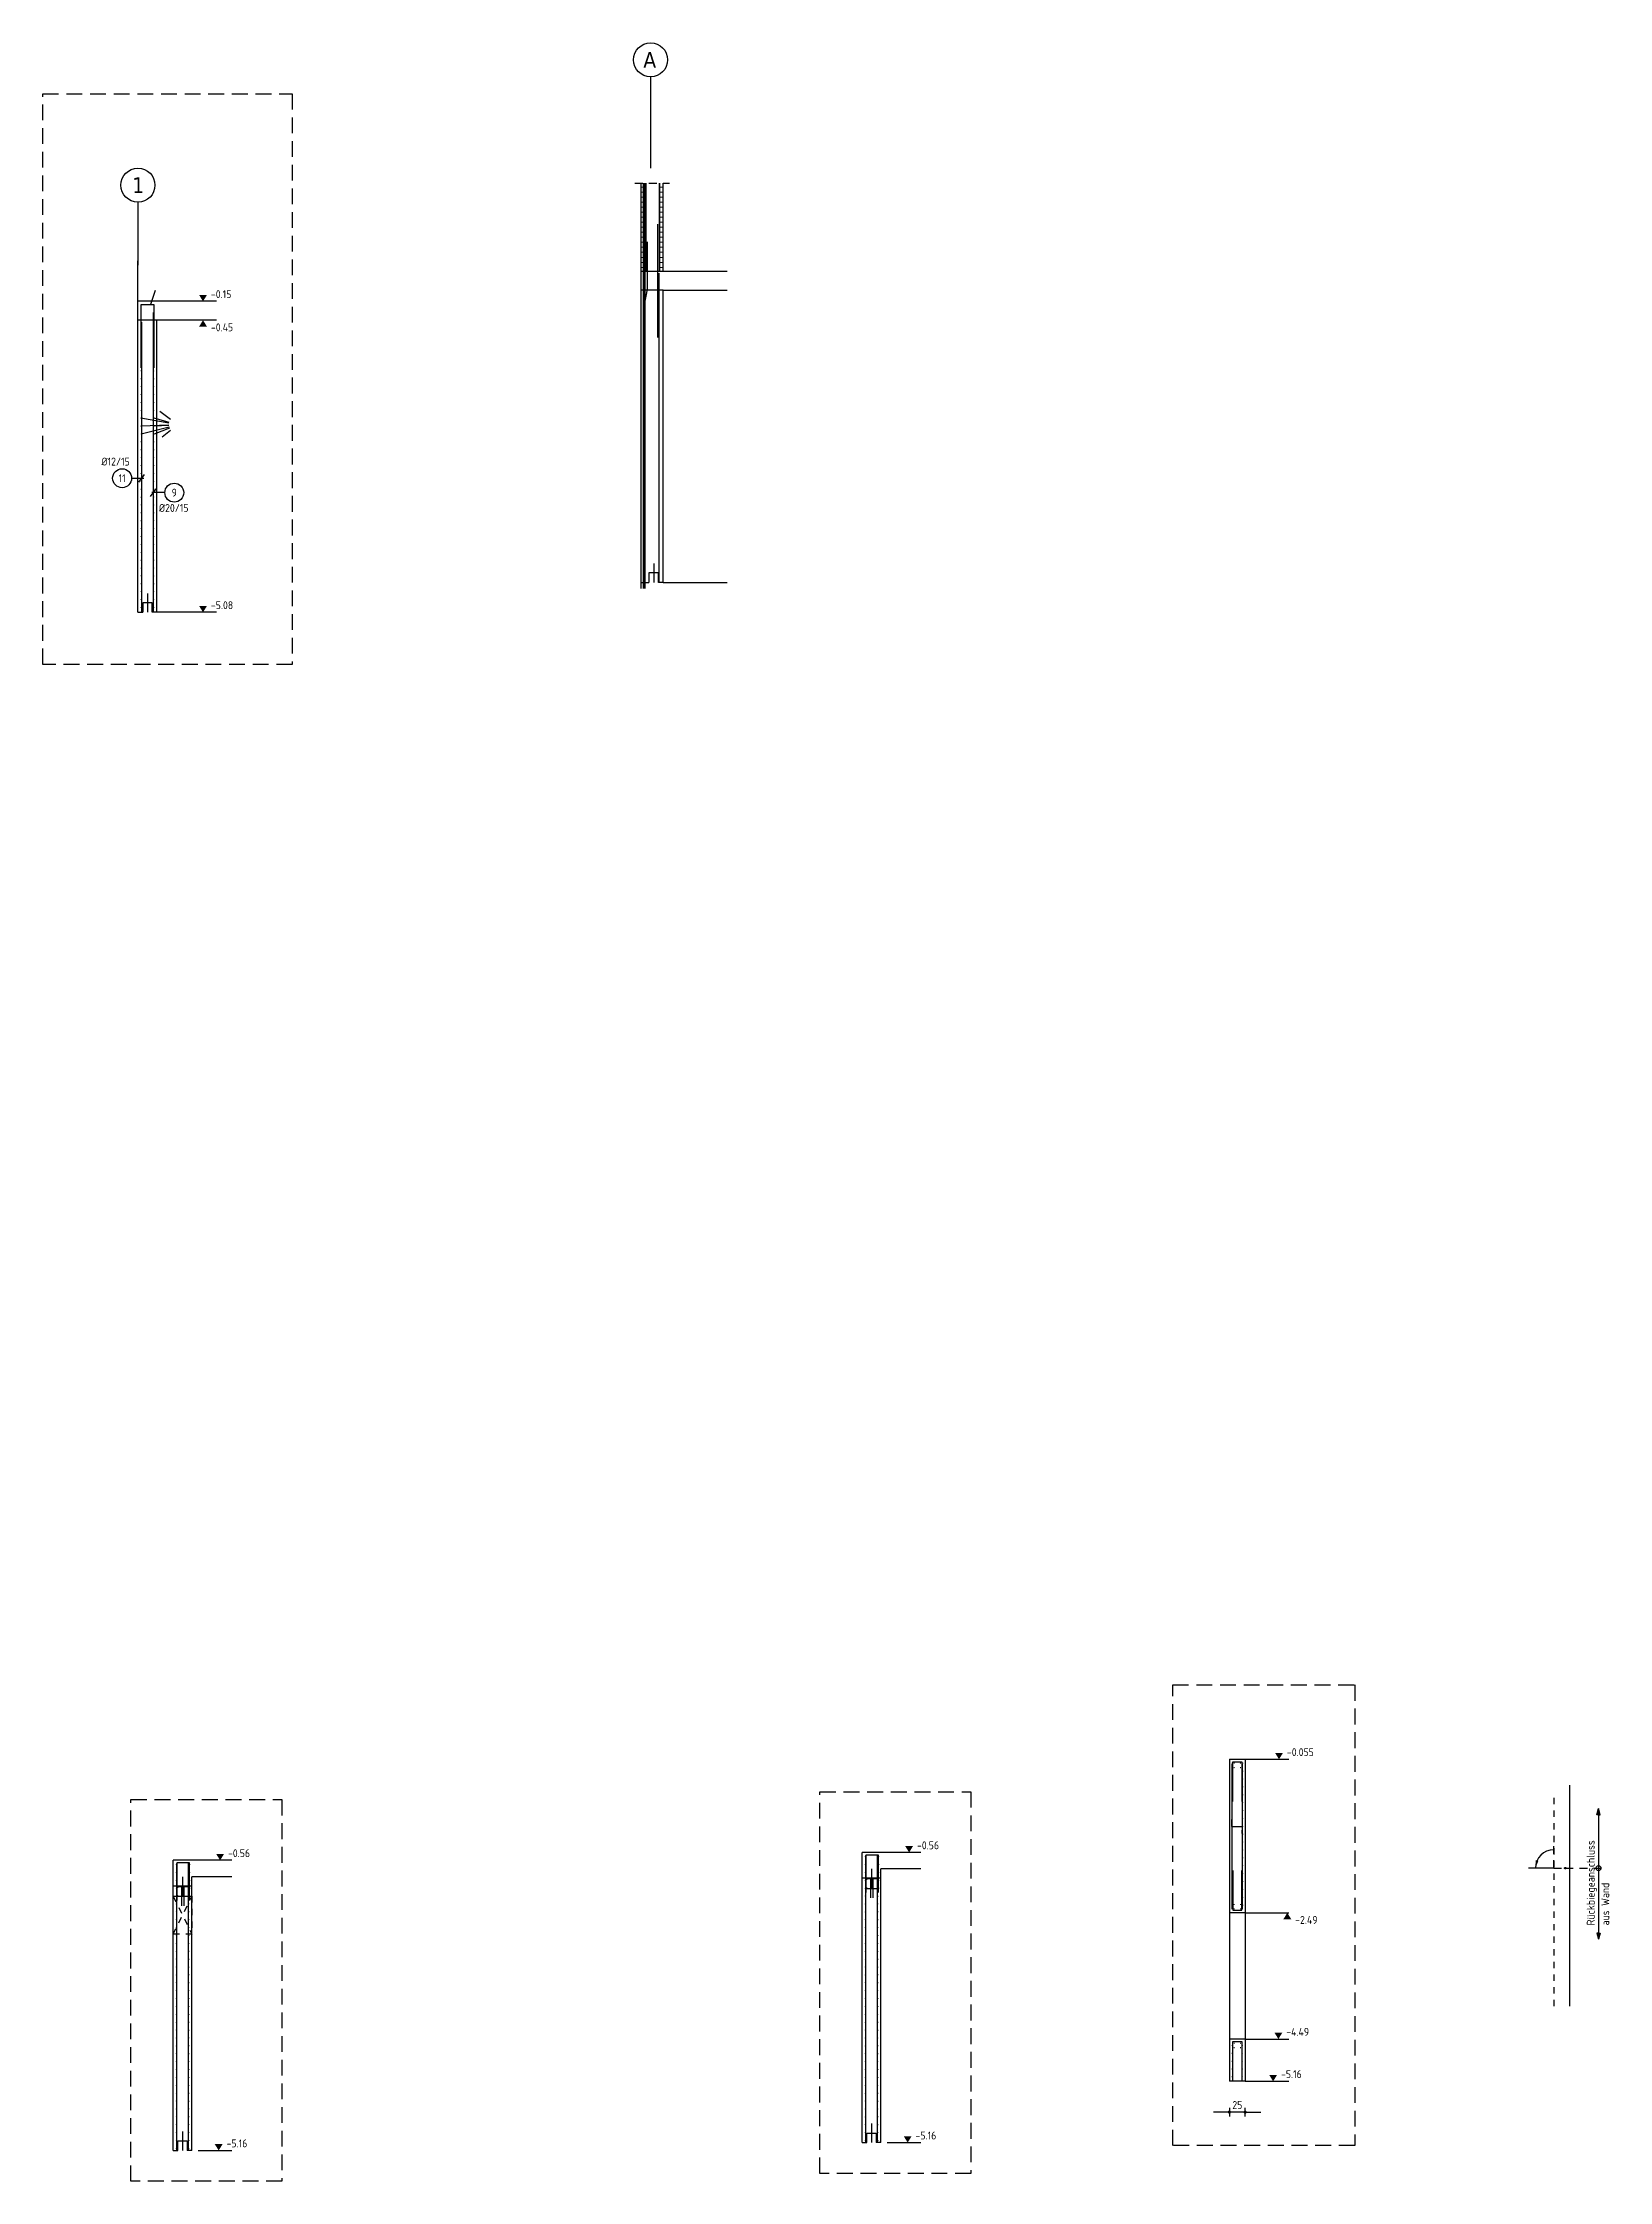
# Model space of a CAD drawing. Extents: x -30 to 112, y -12 to 52.
# Drawn here: x -29.7 to -4.87, y 5.88 to 39.79 of the extents above; entities that cross this region are included whole.
import ezdxf
from ezdxf.enums import TextEntityAlignment as Align

# ---------------------------------------------------------------- set-up
doc = ezdxf.new("R2010")
doc.units = 0
doc.header["$LTSCALE"] = 0.5
for name, pattern in [('AUSGEZOGEN', [1000.01, 1000, 0.01]), ('DASHED', [0.75, 0.5, -0.25]), ('DOT', [0.175, 0.05, -0.125]), ('HIDDEN', [0.375, 0.25, -0.125]), ('HIDDEN2', [0.187, 0.125, -0.062]), ('STRICHLINIE', [0.75, 0.5, -0.25]), ('VERDECKT', [0.375, 0.25, -0.125])]:
    doc.linetypes.add(name, pattern=pattern)
for name, color, linetype in [('ACHSEN', 7, 'Continuous'), ('AFB', 7, 'Continuous'), ('AFU', 7, 'Continuous'), ('BETON', 7, 'Continuous'), ('DETAIL', 7, 'Continuous'), ('DRUEBER', 7, 'Continuous'), ('HILFE', 7, 'Continuous'), ('koten', 7, 'Continuous'), ('MASSE', 7, 'Continuous'), ('OBJEKT', 7, 'Continuous'), ('RND', 7, 'Continuous'), ('RND-1', 7, 'Continuous'), ('SFP_Achsen', 7, 'Continuous'), ('TEXT', 7, 'Continuous'), ('WBZ', 7, 'Continuous')]:
    doc.layers.add(name, color=color, linetype=linetype)
doc.layers.add('NOPLOT', color=7, linetype='Continuous', plot=False)
doc.layers.add('zila_01_rb_02_stb-fertig_05_schraff', color=144, linetype='Continuous', lineweight=9)
doc.styles.add('helv', font='tahoma.ttf')
doc.styles.add('txt', font='isocp.shx')
doc.linetypes.add('AFU_50K', pattern='A,0.15,["/",Standard,S=0.2,R=0,X=-0.01,Y=-0.1],0.07,["/",Standard,S=0.2,R=0,X=-0.01,Y=-0.1],0.15', length=0.37)
doc.linetypes.add('AFU_50M', pattern='A,0.45,["/",Standard,S=0.2,R=0,X=-0.01,Y=-0.1],0.07,["/",Standard,S=0.2,R=0,X=-0.01,Y=-0.1],0.45', length=0.97)
doc.dimstyles.new('DOT_I', dxfattribs={"dimscale": 0.5, "dimtxt": 0.25, "dimasz": 0.25, "dimexe": 0.1, "dimexo": 0.3, "dimgap": 0.1, "dimtad": 1, "dimdec": 3, "dimzin": 3, "dimtxsty": 'txt', "dimblk": 'DOT', "dimblk1": 'DOT', "dimblk2": 'DOT', "dimsah": 1, "dimcen": 0.1, "dimse1": 1, "dimse2": 1, "dimazin": 0, "dimtfac": 1, "dimtdec": 4, "dimtix": 1, "dimtmove": 2, "dimatfit": 3, "dimfxl": 0, "dimtvp": 1, "dimtolj": 1, "dimtzin": 0, "dimarcsym": 0})

# ---------------------------------------------------------------- blocks, each defined once
blk = doc.blocks.new('okrd_o')
at = {"layer": 'koten', "color": 7, "linetype": 'Continuous'}
blk.add_solid([(-0.125, 0.202), (0.125, 0.202), (0, 0)], dxfattribs=at)
at = {"layer": 'koten', "style": 'txt'}
blk.add_attdef('OKRD', (0.25, 0.1), '', height=0.25, dxfattribs=at)
blk = doc.blocks.new('okrd_u')
at = {"layer": 'koten', "color": 7, "linetype": 'Continuous'}
blk.add_solid([(-0.125, -0.202), (0.125, -0.202), (0, 0)], dxfattribs=at)
at = {"layer": 'koten', "style": 'txt'}
blk.add_attdef('OKRD', (0.25, -0.35), '', height=0.25, dxfattribs=at)
blk = doc.blocks.new('RND_HIN')
at = {"layer": 'RND', "color": 7, "linetype": 'Continuous'}
blk.add_circle((0, 0), 0.3, dxfattribs=at)
at = {"layer": 'RND', "color": 7, "linetype": 'Continuous', "style": 'txt'}
blk.add_attdef('POSI', text='', height=0.25, dxfattribs=at).set_placement((0, 0), align=Align.MIDDLE)
blk = doc.blocks.new('lei_gre')
at = {"layer": 'RND', "color": 7, "linetype": 'Continuous'}
for p, q in [((-0.09, -0.12), (0.09, 0.12)), ((0, 0.15), (0, -0.15))]:
    blk.add_line(p, q, dxfattribs=at)
blk = doc.blocks.new('DOT')
at = {"layer": 'MASSE', "color": 7, "linetype": 'Continuous'}
for p, q in [((0, 0), (-1, 0)), ((0, 0.54), (0, -0.54))]:
    blk.add_line(p, q, dxfattribs=at)
at = {"layer": 'MASSE', "color": 7, "linetype": 'Continuous', "const_width": 0.2}
blk.add_lwpolyline([(-0.1, 0, 1), (0.1, 0, 1)], format="xyb", close=True, dxfattribs=at)
blk = doc.blocks.new('*D40')
at = {"layer": 'Defpoints', "color": 0, "linetype": 'AUSGEZOGEN', "transparency": 16777216}
for p in [(-10.89, 6.981), (-10.89, 6.981), (-10.64, 6.981)]:
    blk.add_point(p, dxfattribs=at)
at = {"layer": 'MASSE', "color": 0, "linetype": 'AUSGEZOGEN', "lineweight": -2, "transparency": 16777216}
for p, q in [((-11.015, 6.981), (-11.14, 6.981)), ((-10.64, 6.981), (-10.89, 6.981)), ((-10.515, 6.981), (-10.39, 6.981))]:
    blk.add_line(p, q, dxfattribs=at)
at = {"layer": 'MASSE', "color": 0, "linetype": 'AUSGEZOGEN', "lineweight": -2, "transparency": 16777216, "xscale": 0.125, "yscale": 0.125, "zscale": 0.125}
blk.add_blockref('DOT', (-10.89, 6.981), dxfattribs=at)
at = {"layer": 'MASSE', "color": 0, "linetype": 'AUSGEZOGEN', "lineweight": -2, "transparency": 16777216, "xscale": 0.125, "yscale": 0.125, "zscale": 0.125, "rotation": 180}
blk.add_blockref('DOT', (-10.64, 6.981), dxfattribs=at)
at = {"layer": 'MASSE', "color": 0, "linetype": 'AUSGEZOGEN', "transparency": 16777216, "insert": (-10.765, 7.093), "char_height": 0.125, "attachment_point": 5, "style": 'txt'}
blk.add_mtext('\\A1;25', dxfattribs=at)
blk = doc.blocks.new('PFEIL')
at = {"color": 7, "linetype": 'Continuous'}
blk.add_solid([(-1, -0.17), (-1, 0.17), (0, 0)], dxfattribs=at)
blk = doc.blocks.new('Pfeillinie')
at = {"layer": 'TEXT', "linetype": 'Continuous'}
blk.add_hatch(color=7, dxfattribs=at).paths.add_polyline_path([(0, 0), (-0.8, 0.2), (-0.8, 0), (-0.8, -0.2)])
at = {"layer": 'TEXT', "color": 7, "linetype": 'Continuous'}
for p, q in [((-0.8, 0), (-0.8, 0.2)), ((-0.8, 0.2), (0, 0)), ((-0.8, 0), (-0.8, -0.2)), ((-0.8, -0.2), (0, 0))]:
    blk.add_line(p, q, dxfattribs=at)

msp = doc.modelspace()

# ---------------------------------------------------------------- hatches: boundary and pattern name
at = {"layer": 'zila_01_rb_02_stb-fertig_05_schraff', "linetype": 'AUSGEZOGEN'}
h = msp.add_hatch(dxfattribs=at)
h.set_pattern_fill('ANSI37', color=102, scale=0.025, angle=-45)
h.set_pattern_definition([(0, (-3.32932, 243.31513), (2e-17, 0.079375), []), (90, (-3.32932, 243.31513), (-0.079375, 3e-17), [])])
h.paths.add_polyline_path([(-20.14289, 37.56209), (-20.21789, 37.56209), (-20.21789, 36.16209), (-20.14289, 36.16209)])
h.paths.add_polyline_path([(-19.86789, 37.56209), (-19.93289, 37.56209), (-19.93289, 36.16209), (-19.86789, 36.16209)])

# ---------------------------------------------------------------- linework, layer by layer
at = {"layer": 'ACHSEN', "color": 140, "linetype": 'AUSGEZOGEN'}
for p, q in [((-20.06789, 39.24522), (-20.06789, 37.79693)), ((-28.19588, 37.25798), (-28.19588, 36.25798))]:
    msp.add_line(p, q, dxfattribs=at)
at = {"layer": 'AFB', "color": 1, "linetype": 'AUSGEZOGEN'}
for p, q in [((-27.48904, 10.71266), (-27.48904, 10.41266)), ((-16.56481, 10.8374), (-16.56481, 10.5374))]:
    msp.add_line(p, q, dxfattribs=at)
at = {"layer": 'AFU', "color": 8, "linetype": 'AFU_50K'}
for p, q in [((-19.93289, 36.16209), (-20.14289, 36.16209)), ((-19.86789, 35.86209), (-20.21789, 35.86209)), ((-27.89588, 35.38746), (-28.19588, 35.38746)), ((-10.63959, 7.46945), (-10.88959, 7.46945))]:
    msp.add_line(p, q, dxfattribs=at)
at = {"layer": 'AFU', "color": 1, "linetype": 'AUSGEZOGEN'}
for p, q in [((-20.01789, 31.53209), (-20.01789, 31.23209)), ((-28.04588, 31.05746), (-28.04588, 30.75746)), ((-16.56482, 6.7974), (-16.56482, 6.4974)), ((-27.48905, 6.67266), (-27.48905, 6.37266))]:
    msp.add_line(p, q, dxfattribs=at)
at = {"layer": 'AFU', "color": 8, "linetype": 'AUSGEZOGEN'}
for p, q in [((-20.21789, 31.23209), (-20.09289, 31.23209)), ((-19.94289, 31.38209), (-20.09289, 31.38209)), ((-20.09289, 31.38209), (-20.09289, 31.23209)), ((-19.94289, 31.23209), (-19.94289, 31.38209)), ((-19.86789, 31.23209), (-19.94289, 31.23209)), ((-27.97088, 30.90746), (-28.12088, 30.90746)), ((-28.12088, 30.90746), (-28.12088, 30.75746)), ((-27.97088, 30.75746), (-27.97088, 30.90746)), ((-28.19588, 30.75746), (-28.12088, 30.75746)), ((-27.89588, 30.75746), (-27.97088, 30.75746)), ((-27.56405, 6.37266), (-27.56405, 6.52266)), ((-27.56405, 6.52266), (-27.41405, 6.52266)), ((-27.41405, 6.52266), (-27.41405, 6.37266)), ((-16.71482, 6.4974), (-16.63982, 6.4974)), ((-16.63982, 6.4974), (-16.63982, 6.6474)), ((-16.63982, 6.6474), (-16.48982, 6.6474)), ((-16.48982, 6.6474), (-16.48982, 6.4974)), ((-16.41482, 6.4974), (-16.48982, 6.4974)), ((-27.63905, 6.37266), (-27.56405, 6.37266)), ((-27.33905, 6.37266), (-27.41405, 6.37266))]:
    msp.add_line(p, q, dxfattribs=at)
at = {"layer": 'AFU', "color": 8, "linetype": 'AFU_50M'}
for p, q in [((-27.33904, 10.56266), (-27.63904, 10.56266)), ((-16.41481, 10.6874), (-16.71481, 10.6874))]:
    msp.add_line(p, q, dxfattribs=at)
at = {"layer": 'BETON', "color": 6, "linetype": 'AUSGEZOGEN'}
for p, q in [((-20.21789, 31.13209), (-20.21789, 37.56209)), ((-19.86789, 36.16209), (-19.86789, 37.56209)), ((-20.14289, 36.16209), (-20.21789, 36.16209)), ((-18.85195, 36.16209), (-19.93289, 36.16209)), ((-28.19588, 30.75746), (-28.19588, 35.68746)), ((-26.94803, 35.68746), (-28.19588, 35.68746)), ((-19.86789, 31.23209), (-19.86789, 35.86209)), ((-19.86789, 35.86209), (-18.85195, 35.86209)), ((-27.89588, 30.75746), (-27.89588, 35.38746)), ((-26.94803, 35.38746), (-27.89588, 35.38746)), ((-10.88959, 12.57445), (-10.63959, 12.57445)), ((-10.88959, 12.57445), (-10.88959, 10.13945)), ((-10.63959, 12.57445), (-10.63959, 10.13945)), ((-5.49745, 12.16247), (-5.49745, 8.66247)), ((-27.63904, 6.37266), (-27.63904, 10.97266)), ((-26.70573, 10.97266), (-27.63904, 10.97266)), ((-16.71481, 6.4974), (-16.71481, 11.0974)), ((-15.7815, 11.0974), (-16.71481, 11.0974)), ((-27.33904, 6.37266), (-27.33904, 10.71266)), ((-26.70573, 10.71266), (-27.33904, 10.71266)), ((-16.41481, 6.4974), (-16.41481, 10.8374)), ((-15.7815, 10.8374), (-16.41481, 10.8374)), ((-10.63959, 10.13945), (-10.88959, 10.13945)), ((-10.63959, 8.13945), (-10.88959, 8.13945)), ((-10.88959, 8.13945), (-10.88959, 7.46945)), ((-10.63959, 8.13945), (-10.63959, 7.46945))]:
    msp.add_line(p, q, dxfattribs=at)
at = {"layer": 'BETON', "color": 7, "linetype": 'AUSGEZOGEN'}
for p, q in [((-20.14289, 37.56209), (-20.14289, 36.16209)), ((-19.93289, 37.56209), (-19.93289, 36.16209))]:
    msp.add_line(p, q, dxfattribs=at)
at = {"layer": 'DETAIL', "color": 102, "linetype": 'STRICHLINIE'}
for points in [[(-29.70495, 29.93156), (-29.70495, 38.97712), (-25.74872, 38.97712), (-25.74872, 29.93156)], [(-11.78888, 6.44989), (-11.78888, 13.7519), (-8.90401, 13.7519), (-8.90401, 6.44989)], [(-28.30621, 5.88478), (-28.30621, 11.93476), (-25.91192, 11.93476), (-25.91192, 5.88478)], [(-17.38198, 6.00952), (-17.38198, 12.0595), (-14.98769, 12.0595), (-14.98769, 6.00952)]]:
    msp.add_lwpolyline(points, close=True, dxfattribs=at)
at = {"layer": 'DRUEBER', "color": 7, "linetype": 'DOT'}
msp.add_line((-5.74745, 11.96247), (-5.74745, 8.66247), dxfattribs=at)
at = {"layer": 'HILFE', "color": 102, "linetype": 'HIDDEN'}
msp.add_line((-20.31789, 37.56209), (-19.76789, 37.56209), dxfattribs=at)
at = {"layer": 'HILFE', "color": 102, "linetype": 'AUSGEZOGEN'}
for p, q in [((-19.86789, 31.23209), (-18.85195, 31.23209)), ((-26.94803, 30.75746), (-27.89588, 30.75746)), ((-10.63959, 12.57445), (-9.94988, 12.57445)), ((-10.63959, 10.13945), (-9.94988, 10.13945)), ((-10.63959, 8.13945), (-9.94988, 8.13945)), ((-10.63959, 7.46945), (-9.94988, 7.46945)), ((-16.31415, 6.4974), (-15.7815, 6.4974)), ((-27.23838, 6.37266), (-26.70573, 6.37266))]:
    msp.add_line(p, q, dxfattribs=at)
at = {"layer": 'NOPLOT', "color": 191, "linetype": 'Continuous'}
for p, q in [((-20.17789, 31.13209), (-20.17789, 37.56209)), ((-20.16589, 31.13209), (-20.16589, 37.56209)), ((-20.15389, 31.13209), (-20.15389, 37.56209))]:
    msp.add_line(p, q, dxfattribs=at)
at = {"layer": 'OBJEKT', "color": 7, "linetype": 'AUSGEZOGEN'}
for p, q in [((-28.19588, 35.68746), (-28.19588, 36.32987)), ((-10.88959, 10.13945), (-10.88959, 8.13945)), ((-10.63959, 10.13945), (-10.63959, 8.13945))]:
    msp.add_line(p, q, dxfattribs=at)
at = {"layer": 'RND', "color": 102, "linetype": 'AUSGEZOGEN'}
for p, q in [((-27.92458, 35.85678), (-27.99807, 35.63552)), ((-27.67806, 33.81583), (-27.8466, 33.93936)), ((-27.70472, 33.75364), (-28.15223, 33.83388)), ((-27.70701, 33.72256), (-28.15223, 33.70888)), ((-27.70281, 33.69166), (-28.14523, 33.58388)), ((-27.70151, 33.76764), (-27.93792, 33.83388)), ((-27.7069, 33.71997), (-27.93792, 33.70888)), ((-27.69747, 33.67434), (-27.93792, 33.58388)), ((-27.67699, 33.63705), (-27.81379, 33.53426)), ((-28.29667, 32.88251), (-28.10426, 32.88251)), ((-27.76973, 32.65408), (-27.97579, 32.65408))]:
    msp.add_line(p, q, dxfattribs=at)
at = {"layer": 'RND', "color": 102, "linetype": 'VERDECKT'}
msp.add_line((-5.56338, 10.84783), (-4.98839, 10.84783), dxfattribs=at)
at = {"layer": 'RND', "color": 1, "linetype": 'AUSGEZOGEN'}
for points in [[(-20.16589, 31.23209), (-20.16589, 35.63209), (-20.11589, 35.88209), (-20.11589, 36.63209)], [(-19.9524, 35.11209), (-19.9524, 36.91209)], [(-19.93257, 31.23209), (-19.93257, 36.13209)], [(-28.14588, 34.63552), (-28.14588, 35.63552), (-27.94588, 35.63552), (-27.94588, 34.63552)], [(-28.1382, 35.35746), (-28.1382, 30.75746)], [(-27.95193, 35.50746), (-27.95193, 30.75746)], [(-10.84441, 10.19666), (-10.84441, 12.49666)], [(-10.83459, 11.90445), (-10.83459, 12.53445), (-10.69459, 12.53445), (-10.69459, 11.90445)], [(-10.68476, 10.19666), (-10.68476, 12.49666)], [(-27.57941, 6.37266), (-27.57941, 10.92266)], [(-27.57164, 10.33634), (-27.57164, 10.93634), (-27.38164, 10.93634), (-27.38164, 10.33634)], [(-27.39327, 6.37266), (-27.39327, 10.92266)], [(-16.65518, 6.4974), (-16.65518, 11.0474)], [(-16.64741, 10.46108), (-16.64741, 11.06108), (-16.45741, 11.06108), (-16.45741, 10.46108)], [(-16.46904, 6.4974), (-16.46904, 11.0474)], [(-10.83459, 10.80945), (-10.83459, 10.17945), (-10.69459, 10.17945), (-10.69459, 10.80945)], [(-10.83459, 7.46945), (-10.83459, 8.09945), (-10.69459, 8.09945), (-10.69459, 7.46945)]]:
    msp.add_lwpolyline(points, dxfattribs=at)
at = {"layer": 'RND', "color": 7, "linetype": 'AUSGEZOGEN'}
for points, const_width in [([(-28.15223, 35.33388, 1), (-28.14523, 35.33388, 1)], 0.007), ([(-27.94492, 35.33388, 1), (-27.93792, 35.33388, 1)], 0.007), ([(-28.15223, 35.20888, 1), (-28.14523, 35.20888, 1)], 0.007), ([(-28.15223, 35.08388, 1), (-28.14523, 35.08388, 1)], 0.007), ([(-28.15223, 34.95888, 1), (-28.14523, 34.95888, 1)], 0.007), ([(-27.94492, 35.20888, 1), (-27.93792, 35.20888, 1)], 0.007), ([(-27.94492, 35.08388, 1), (-27.93792, 35.08388, 1)], 0.007), ([(-27.94492, 34.95888, 1), (-27.93792, 34.95888, 1)], 0.007), ([(-28.15223, 34.83388, 1), (-28.14523, 34.83388, 1)], 0.007), ([(-28.15223, 34.70888, 1), (-28.14523, 34.70888, 1)], 0.007), ([(-28.15223, 34.58388, 1), (-28.14523, 34.58388, 1)], 0.007), ([(-27.94492, 34.83388, 1), (-27.93792, 34.83388, 1)], 0.007), ([(-27.94492, 34.70888, 1), (-27.93792, 34.70888, 1)], 0.007), ([(-27.94492, 34.58388, 1), (-27.93792, 34.58388, 1)], 0.007), ([(-28.15223, 34.45888, 1), (-28.14523, 34.45888, 1)], 0.007), ([(-28.15223, 34.33388, 1), (-28.14523, 34.33388, 1)], 0.007), ([(-27.94492, 34.45888, 1), (-27.93792, 34.45888, 1)], 0.007), ([(-27.94492, 34.33388, 1), (-27.93792, 34.33388, 1)], 0.007), ([(-28.15223, 34.20888, 1), (-28.14523, 34.20888, 1)], 0.007), ([(-28.15223, 34.08388, 1), (-28.14523, 34.08388, 1)], 0.007), ([(-28.15223, 33.95888, 1), (-28.14523, 33.95888, 1)], 0.007), ([(-27.94492, 34.20888, 1), (-27.93792, 34.20888, 1)], 0.007), ([(-27.94492, 34.08388, 1), (-27.93792, 34.08388, 1)], 0.007), ([(-27.94492, 33.95888, 1), (-27.93792, 33.95888, 1)], 0.007), ([(-28.15223, 33.83388, 1), (-28.14523, 33.83388, 1)], 0.007), ([(-28.15223, 33.70888, 1), (-28.14523, 33.70888, 1)], 0.007), ([(-28.15223, 33.58388, 1), (-28.14523, 33.58388, 1)], 0.007), ([(-27.94492, 33.83388, 1), (-27.93792, 33.83388, 1)], 0.007), ([(-27.94492, 33.70888, 1), (-27.93792, 33.70888, 1)], 0.007), ([(-27.94492, 33.58388, 1), (-27.93792, 33.58388, 1)], 0.007), ([(-28.15223, 33.45888, 1), (-28.14523, 33.45888, 1)], 0.007), ([(-28.15223, 33.33388, 1), (-28.14523, 33.33388, 1)], 0.007), ([(-27.94492, 33.45888, 1), (-27.93792, 33.45888, 1)], 0.007), ([(-27.94492, 33.33388, 1), (-27.93792, 33.33388, 1)], 0.007), ([(-28.15223, 33.20888, 1), (-28.14523, 33.20888, 1)], 0.007), ([(-28.15223, 33.08388, 1), (-28.14523, 33.08388, 1)], 0.007), ([(-28.15223, 32.95888, 1), (-28.14523, 32.95888, 1)], 0.007), ([(-27.94492, 33.20888, 1), (-27.93792, 33.20888, 1)], 0.007), ([(-27.94492, 33.08388, 1), (-27.93792, 33.08388, 1)], 0.007), ([(-27.94492, 32.95888, 1), (-27.93792, 32.95888, 1)], 0.007), ([(-28.15223, 32.83388, 1), (-28.14523, 32.83388, 1)], 0.007), ([(-28.15223, 32.70888, 1), (-28.14523, 32.70888, 1)], 0.007), ([(-28.15223, 32.58388, 1), (-28.14523, 32.58388, 1)], 0.007), ([(-27.94492, 32.83388, 1), (-27.93792, 32.83388, 1)], 0.007), ([(-27.94492, 32.70888, 1), (-27.93792, 32.70888, 1)], 0.007), ([(-27.94492, 32.58388, 1), (-27.93792, 32.58388, 1)], 0.007), ([(-28.15223, 32.45888, 1), (-28.14523, 32.45888, 1)], 0.007), ([(-28.15223, 32.33388, 1), (-28.14523, 32.33388, 1)], 0.007), ([(-28.15223, 32.20888, 1), (-28.14523, 32.20888, 1)], 0.007), ([(-27.94492, 32.45888, 1), (-27.93792, 32.45888, 1)], 0.007), ([(-27.94492, 32.33388, 1), (-27.93792, 32.33388, 1)], 0.007), ([(-27.94492, 32.20888, 1), (-27.93792, 32.20888, 1)], 0.007), ([(-28.15223, 32.08388, 1), (-28.14523, 32.08388, 1)], 0.007), ([(-28.15223, 31.95888, 1), (-28.14523, 31.95888, 1)], 0.007), ([(-27.94492, 32.08388, 1), (-27.93792, 32.08388, 1)], 0.007), ([(-27.94492, 31.95888, 1), (-27.93792, 31.95888, 1)], 0.007), ([(-28.15223, 31.83388, 1), (-28.14523, 31.83388, 1)], 0.007), ([(-28.15223, 31.70888, 1), (-28.14523, 31.70888, 1)], 0.007), ([(-28.15223, 31.58388, 1), (-28.14523, 31.58388, 1)], 0.007), ([(-27.94492, 31.83388, 1), (-27.93792, 31.83388, 1)], 0.007), ([(-27.94492, 31.70888, 1), (-27.93792, 31.70888, 1)], 0.007), ([(-27.94492, 31.58388, 1), (-27.93792, 31.58388, 1)], 0.007), ([(-28.15223, 31.45888, 1), (-28.14523, 31.45888, 1)], 0.007), ([(-28.15223, 31.33388, 1), (-28.14523, 31.33388, 1)], 0.007), ([(-28.15223, 31.20888, 1), (-28.14523, 31.20888, 1)], 0.007), ([(-27.94492, 31.45888, 1), (-27.93792, 31.45888, 1)], 0.007), ([(-27.94492, 31.33388, 1), (-27.93792, 31.33388, 1)], 0.007), ([(-27.94492, 31.20888, 1), (-27.93792, 31.20888, 1)], 0.007), ([(-28.15223, 31.08388, 1), (-28.14523, 31.08388, 1)], 0.007), ([(-28.15223, 30.95888, 1), (-28.14523, 30.95888, 1)], 0.007), ([(-27.94492, 31.08388, 1), (-27.93792, 31.08388, 1)], 0.007), ([(-27.94492, 30.95888, 1), (-27.93792, 30.95888, 1)], 0.007), ([(-28.15223, 30.83388, 1), (-28.14523, 30.83388, 1)], 0.007), ([(-27.94492, 30.83388, 1), (-27.93792, 30.83388, 1)], 0.007), ([(-10.85406, 12.51147, 1), (-10.84706, 12.51147, 1)], 0.007), ([(-10.85406, 12.38647, 1), (-10.84706, 12.38647, 1)], 0.007), ([(-10.85406, 12.26147, 1), (-10.84706, 12.26147, 1)], 0.007), ([(-10.82019, 12.51189, 1), (-10.81019, 12.51189, 1)], 0.01), ([(-10.82019, 12.44189, 1), (-10.81019, 12.44189, 1)], 0.01), ([(-10.7198, 12.51189, 1), (-10.7098, 12.51189, 1)], 0.01), ([(-10.7198, 12.44189, 1), (-10.7098, 12.44189, 1)], 0.01), ([(-10.67828, 12.51147, 1), (-10.67128, 12.51147, 1)], 0.007), ([(-10.67828, 12.38647, 1), (-10.67128, 12.38647, 1)], 0.007), ([(-10.67828, 12.26147, 1), (-10.67128, 12.26147, 1)], 0.007), ([(-10.85406, 12.13647, 1), (-10.84706, 12.13647, 1)], 0.007), ([(-10.85406, 12.01147, 1), (-10.84706, 12.01147, 1)], 0.007), ([(-10.85406, 11.88647, 1), (-10.84706, 11.88647, 1)], 0.007), ([(-10.67828, 12.13647, 1), (-10.67128, 12.13647, 1)], 0.007), ([(-10.67828, 12.01147, 1), (-10.67128, 12.01147, 1)], 0.007), ([(-10.67828, 11.88647, 1), (-10.67128, 11.88647, 1)], 0.007), ([(-10.85406, 11.76147, 1), (-10.84706, 11.76147, 1)], 0.007), ([(-10.85406, 11.63647, 1), (-10.84706, 11.63647, 1)], 0.007), ([(-10.67828, 11.76147, 1), (-10.67128, 11.76147, 1)], 0.007), ([(-10.67828, 11.63647, 1), (-10.67128, 11.63647, 1)], 0.007), ([(-10.85406, 11.51147, 1), (-10.84706, 11.51147, 1)], 0.007), ([(-10.85406, 11.38647, 1), (-10.84706, 11.38647, 1)], 0.007), ([(-10.85406, 11.26147, 1), (-10.84706, 11.26147, 1)], 0.007), ([(-10.67828, 11.51147, 1), (-10.67128, 11.51147, 1)], 0.007), ([(-10.67828, 11.38647, 1), (-10.67128, 11.38647, 1)], 0.007), ([(-10.67828, 11.26147, 1), (-10.67128, 11.26147, 1)], 0.007), ([(-27.59359, 10.90557, 1), (-27.58659, 10.90557, 1)], 0.007), ([(-27.37381, 10.90557, 1), (-27.36681, 10.90557, 1)], 0.007), ([(-16.66937, 11.03032, 1), (-16.66237, 11.03032, 1)], 0.007), ([(-16.66937, 10.90532, 1), (-16.66237, 10.90532, 1)], 0.007), ([(-16.44959, 11.03032, 1), (-16.44259, 11.03032, 1)], 0.007), ([(-16.44959, 10.90532, 1), (-16.44259, 10.90532, 1)], 0.007), ([(-10.85406, 11.13647, 1), (-10.84706, 11.13647, 1)], 0.007), ([(-10.85406, 11.01147, 1), (-10.84706, 11.01147, 1)], 0.007), ([(-10.85406, 10.88647, 1), (-10.84706, 10.88647, 1)], 0.007), ([(-10.67828, 11.13647, 1), (-10.67128, 11.13647, 1)], 0.007), ([(-10.67828, 11.01147, 1), (-10.67128, 11.01147, 1)], 0.007), ([(-10.67828, 10.88647, 1), (-10.67128, 10.88647, 1)], 0.007), ([(-27.59359, 10.78057, 1), (-27.58659, 10.78057, 1)], 0.007), ([(-27.59359, 10.65557, 1), (-27.58659, 10.65557, 1)], 0.007), ([(-27.59359, 10.53057, 1), (-27.58659, 10.53057, 1)], 0.007), ([(-27.56508, 10.54117, 1), (-27.55708, 10.54117, 1)], 0.008), ([(-27.40591, 10.54117, 1), (-27.39791, 10.54117, 1)], 0.008), ([(-27.37381, 10.78057, 1), (-27.36681, 10.78057, 1)], 0.007), ([(-27.37381, 10.65557, 1), (-27.36681, 10.65557, 1)], 0.007), ([(-27.37381, 10.53057, 1), (-27.36681, 10.53057, 1)], 0.007), ([(-16.66937, 10.78032, 1), (-16.66237, 10.78032, 1)], 0.007), ([(-16.66937, 10.65532, 1), (-16.66237, 10.65532, 1)], 0.007), ([(-16.66937, 10.53032, 1), (-16.66237, 10.53032, 1)], 0.007), ([(-16.64207, 10.5375, 1), (-16.63407, 10.5375, 1)], 0.008), ([(-16.64085, 10.66591, 1), (-16.63285, 10.66591, 1)], 0.008), ([(-16.48168, 10.66591, 1), (-16.47368, 10.66591, 1)], 0.008), ([(-16.48168, 10.5375, 1), (-16.47368, 10.5375, 1)], 0.008), ([(-16.44959, 10.78032, 1), (-16.44259, 10.78032, 1)], 0.007), ([(-16.44959, 10.65532, 1), (-16.44259, 10.65532, 1)], 0.007), ([(-16.44959, 10.53032, 1), (-16.44259, 10.53032, 1)], 0.007), ([(-10.85406, 10.76147, 1), (-10.84706, 10.76147, 1)], 0.007), ([(-10.85406, 10.63647, 1), (-10.84706, 10.63647, 1)], 0.007), ([(-10.85406, 10.51147, 1), (-10.84706, 10.51147, 1)], 0.007), ([(-10.67828, 10.76147, 1), (-10.67128, 10.76147, 1)], 0.007), ([(-10.67828, 10.63647, 1), (-10.67128, 10.63647, 1)], 0.007), ([(-10.67828, 10.51147, 1), (-10.67128, 10.51147, 1)], 0.007), ([(-27.59359, 10.40557, 1), (-27.58659, 10.40557, 1)], 0.007), ([(-27.59359, 10.28057, 1), (-27.58659, 10.28057, 1)], 0.007), ([(-27.5663, 10.41276, 1), (-27.5583, 10.41276, 1)], 0.008), ([(-27.40591, 10.41276, 1), (-27.39791, 10.41276, 1)], 0.008), ([(-27.38831, 10.28057, 1), (-27.38131, 10.28057, 1)], 0.007), ([(-27.37381, 10.40557, 1), (-27.36681, 10.40557, 1)], 0.007), ([(-16.66937, 10.40532, 1), (-16.66237, 10.40532, 1)], 0.007), ([(-16.66937, 10.28032, 1), (-16.66237, 10.28032, 1)], 0.007), ([(-16.46408, 10.40532, 1), (-16.45708, 10.40532, 1)], 0.007), ([(-16.46408, 10.28032, 1), (-16.45708, 10.28032, 1)], 0.007), ([(-10.85406, 10.38647, 1), (-10.84706, 10.38647, 1)], 0.007), ([(-10.85406, 10.26147, 1), (-10.84706, 10.26147, 1)], 0.007), ([(-10.82019, 10.27239, 1), (-10.81019, 10.27239, 1)], 0.01), ([(-10.82019, 10.20239, 1), (-10.81019, 10.20239, 1)], 0.01), ([(-10.7198, 10.27239, 1), (-10.7098, 10.27239, 1)], 0.01), ([(-10.7198, 10.20239, 1), (-10.7098, 10.20239, 1)], 0.01), ([(-10.67828, 10.38647, 1), (-10.67128, 10.38647, 1)], 0.007), ([(-10.67828, 10.26147, 1), (-10.67128, 10.26147, 1)], 0.007), ([(-27.59359, 10.15557, 1), (-27.58659, 10.15557, 1)], 0.007), ([(-27.59359, 10.03057, 1), (-27.58659, 10.03057, 1)], 0.007), ([(-27.59359, 9.90557, 1), (-27.58659, 9.90557, 1)], 0.007), ([(-27.38831, 10.15557, 1), (-27.38131, 10.15557, 1)], 0.007), ([(-27.38831, 10.03057, 1), (-27.38131, 10.03057, 1)], 0.007), ([(-27.38831, 9.90557, 1), (-27.38131, 9.90557, 1)], 0.007), ([(-16.66937, 10.15532, 1), (-16.66237, 10.15532, 1)], 0.007), ([(-16.66937, 10.03032, 1), (-16.66237, 10.03032, 1)], 0.007), ([(-16.66937, 9.90532, 1), (-16.66237, 9.90532, 1)], 0.007), ([(-16.46408, 10.15532, 1), (-16.45708, 10.15532, 1)], 0.007), ([(-16.46408, 10.03032, 1), (-16.45708, 10.03032, 1)], 0.007), ([(-16.46408, 9.90532, 1), (-16.45708, 9.90532, 1)], 0.007), ([(-27.59359, 9.78057, 1), (-27.58659, 9.78057, 1)], 0.007), ([(-27.59359, 9.65557, 1), (-27.58659, 9.65557, 1)], 0.007), ([(-27.59359, 9.53057, 1), (-27.58659, 9.53057, 1)], 0.007), ([(-27.38831, 9.78057, 1), (-27.38131, 9.78057, 1)], 0.007), ([(-27.38831, 9.65557, 1), (-27.38131, 9.65557, 1)], 0.007), ([(-27.38831, 9.53057, 1), (-27.38131, 9.53057, 1)], 0.007), ([(-16.66937, 9.78032, 1), (-16.66237, 9.78032, 1)], 0.007), ([(-16.66937, 9.65532, 1), (-16.66237, 9.65532, 1)], 0.007), ([(-16.66937, 9.53032, 1), (-16.66237, 9.53032, 1)], 0.007), ([(-16.46408, 9.78032, 1), (-16.45708, 9.78032, 1)], 0.007), ([(-16.46408, 9.65532, 1), (-16.45708, 9.65532, 1)], 0.007), ([(-16.46408, 9.53032, 1), (-16.45708, 9.53032, 1)], 0.007), ([(-27.59359, 9.40557, 1), (-27.58659, 9.40557, 1)], 0.007), ([(-27.59359, 9.28057, 1), (-27.58659, 9.28057, 1)], 0.007), ([(-27.59359, 9.15557, 1), (-27.58659, 9.15557, 1)], 0.007), ([(-27.38831, 9.40557, 1), (-27.38131, 9.40557, 1)], 0.007), ([(-27.38831, 9.28057, 1), (-27.38131, 9.28057, 1)], 0.007), ([(-27.38831, 9.15557, 1), (-27.38131, 9.15557, 1)], 0.007), ([(-16.66937, 9.40532, 1), (-16.66237, 9.40532, 1)], 0.007), ([(-16.66937, 9.28032, 1), (-16.66237, 9.28032, 1)], 0.007), ([(-16.66937, 9.15532, 1), (-16.66237, 9.15532, 1)], 0.007), ([(-16.46408, 9.40532, 1), (-16.45708, 9.40532, 1)], 0.007), ([(-16.46408, 9.28032, 1), (-16.45708, 9.28032, 1)], 0.007), ([(-16.46408, 9.15532, 1), (-16.45708, 9.15532, 1)], 0.007), ([(-27.59359, 9.03057, 1), (-27.58659, 9.03057, 1)], 0.007), ([(-27.59359, 8.90557, 1), (-27.58659, 8.90557, 1)], 0.007), ([(-27.38831, 9.03057, 1), (-27.38131, 9.03057, 1)], 0.007), ([(-27.38831, 8.90557, 1), (-27.38131, 8.90557, 1)], 0.007), ([(-16.66937, 9.03032, 1), (-16.66237, 9.03032, 1)], 0.007), ([(-16.66937, 8.90532, 1), (-16.66237, 8.90532, 1)], 0.007), ([(-16.46408, 9.03032, 1), (-16.45708, 9.03032, 1)], 0.007), ([(-16.46408, 8.90532, 1), (-16.45708, 8.90532, 1)], 0.007), ([(-27.59359, 8.78057, 1), (-27.58659, 8.78057, 1)], 0.007), ([(-27.59359, 8.65557, 1), (-27.58659, 8.65557, 1)], 0.007), ([(-27.59359, 8.53057, 1), (-27.58659, 8.53057, 1)], 0.007), ([(-27.38831, 8.78057, 1), (-27.38131, 8.78057, 1)], 0.007), ([(-27.38831, 8.65557, 1), (-27.38131, 8.65557, 1)], 0.007), ([(-27.38831, 8.53057, 1), (-27.38131, 8.53057, 1)], 0.007), ([(-16.66937, 8.78032, 1), (-16.66237, 8.78032, 1)], 0.007), ([(-16.66937, 8.65532, 1), (-16.66237, 8.65532, 1)], 0.007), ([(-16.66937, 8.53032, 1), (-16.66237, 8.53032, 1)], 0.007), ([(-16.46408, 8.78032, 1), (-16.45708, 8.78032, 1)], 0.007), ([(-16.46408, 8.65532, 1), (-16.45708, 8.65532, 1)], 0.007), ([(-16.46408, 8.53032, 1), (-16.45708, 8.53032, 1)], 0.007), ([(-27.59359, 8.40557, 1), (-27.58659, 8.40557, 1)], 0.007), ([(-27.59359, 8.28057, 1), (-27.58659, 8.28057, 1)], 0.007), ([(-27.59359, 8.15557, 1), (-27.58659, 8.15557, 1)], 0.007), ([(-27.38831, 8.40557, 1), (-27.38131, 8.40557, 1)], 0.007), ([(-27.38831, 8.28057, 1), (-27.38131, 8.28057, 1)], 0.007), ([(-27.38831, 8.15557, 1), (-27.38131, 8.15557, 1)], 0.007), ([(-16.66937, 8.40532, 1), (-16.66237, 8.40532, 1)], 0.007), ([(-16.66937, 8.28032, 1), (-16.66237, 8.28032, 1)], 0.007), ([(-16.66937, 8.15532, 1), (-16.66237, 8.15532, 1)], 0.007), ([(-16.46408, 8.40532, 1), (-16.45708, 8.40532, 1)], 0.007), ([(-16.46408, 8.28032, 1), (-16.45708, 8.28032, 1)], 0.007), ([(-16.46408, 8.15532, 1), (-16.45708, 8.15532, 1)], 0.007), ([(-27.59359, 8.03057, 1), (-27.58659, 8.03057, 1)], 0.007), ([(-27.59359, 7.90557, 1), (-27.58659, 7.90557, 1)], 0.007), ([(-27.38831, 8.03057, 1), (-27.38131, 8.03057, 1)], 0.007), ([(-27.38831, 7.90557, 1), (-27.38131, 7.90557, 1)], 0.007), ([(-16.66937, 8.03032, 1), (-16.66237, 8.03032, 1)], 0.007), ([(-16.66937, 7.90532, 1), (-16.66237, 7.90532, 1)], 0.007), ([(-16.46408, 8.03032, 1), (-16.45708, 8.03032, 1)], 0.007), ([(-16.46408, 7.90532, 1), (-16.45708, 7.90532, 1)], 0.007), ([(-10.85406, 8.03878, 1), (-10.84706, 8.03878, 1)], 0.007), ([(-10.85406, 7.91378, 1), (-10.84706, 7.91378, 1)], 0.007), ([(-10.82019, 8.07228, 1), (-10.81019, 8.07228, 1)], 0.01), ([(-10.82019, 8.00228, 1), (-10.81019, 8.00228, 1)], 0.01), ([(-10.7198, 8.07228, 1), (-10.7098, 8.07228, 1)], 0.01), ([(-10.7198, 8.00228, 1), (-10.7098, 8.00228, 1)], 0.01), ([(-10.6868, 8.03878, 1), (-10.6798, 8.03878, 1)], 0.007), ([(-10.6868, 7.91378, 1), (-10.6798, 7.91378, 1)], 0.007), ([(-27.59359, 7.78057, 1), (-27.58659, 7.78057, 1)], 0.007), ([(-27.59359, 7.65557, 1), (-27.58659, 7.65557, 1)], 0.007), ([(-27.59359, 7.53057, 1), (-27.58659, 7.53057, 1)], 0.007), ([(-27.38831, 7.78057, 1), (-27.38131, 7.78057, 1)], 0.007), ([(-27.38831, 7.65557, 1), (-27.38131, 7.65557, 1)], 0.007), ([(-27.38831, 7.53057, 1), (-27.38131, 7.53057, 1)], 0.007), ([(-16.66937, 7.78032, 1), (-16.66237, 7.78032, 1)], 0.007), ([(-16.66937, 7.65532, 1), (-16.66237, 7.65532, 1)], 0.007), ([(-16.66937, 7.53032, 1), (-16.66237, 7.53032, 1)], 0.007), ([(-16.46408, 7.78032, 1), (-16.45708, 7.78032, 1)], 0.007), ([(-16.46408, 7.65532, 1), (-16.45708, 7.65532, 1)], 0.007), ([(-16.46408, 7.53032, 1), (-16.45708, 7.53032, 1)], 0.007), ([(-10.85406, 7.78878, 1), (-10.84706, 7.78878, 1)], 0.007), ([(-10.85406, 7.66378, 1), (-10.84706, 7.66378, 1)], 0.007), ([(-10.85406, 7.53878, 1), (-10.84706, 7.53878, 1)], 0.007), ([(-10.6868, 7.78878, 1), (-10.6798, 7.78878, 1)], 0.007), ([(-10.6868, 7.66378, 1), (-10.6798, 7.66378, 1)], 0.007), ([(-10.6868, 7.53878, 1), (-10.6798, 7.53878, 1)], 0.007), ([(-27.59359, 7.40557, 1), (-27.58659, 7.40557, 1)], 0.007), ([(-27.59359, 7.28057, 1), (-27.58659, 7.28057, 1)], 0.007), ([(-27.59359, 7.15557, 1), (-27.58659, 7.15557, 1)], 0.007), ([(-27.38831, 7.40557, 1), (-27.38131, 7.40557, 1)], 0.007), ([(-27.38831, 7.28057, 1), (-27.38131, 7.28057, 1)], 0.007), ([(-27.38831, 7.15557, 1), (-27.38131, 7.15557, 1)], 0.007), ([(-16.66937, 7.40532, 1), (-16.66237, 7.40532, 1)], 0.007), ([(-16.66937, 7.28032, 1), (-16.66237, 7.28032, 1)], 0.007), ([(-16.66937, 7.15532, 1), (-16.66237, 7.15532, 1)], 0.007), ([(-16.46408, 7.40532, 1), (-16.45708, 7.40532, 1)], 0.007), ([(-16.46408, 7.28032, 1), (-16.45708, 7.28032, 1)], 0.007), ([(-16.46408, 7.15532, 1), (-16.45708, 7.15532, 1)], 0.007), ([(-27.59359, 7.03057, 1), (-27.58659, 7.03057, 1)], 0.007), ([(-27.59359, 6.90557, 1), (-27.58659, 6.90557, 1)], 0.007), ([(-27.59359, 6.78057, 1), (-27.58659, 6.78057, 1)], 0.007), ([(-27.38831, 7.03057, 1), (-27.38131, 7.03057, 1)], 0.007), ([(-27.38831, 6.90557, 1), (-27.38131, 6.90557, 1)], 0.007), ([(-27.38831, 6.78057, 1), (-27.38131, 6.78057, 1)], 0.007), ([(-16.66937, 7.03032, 1), (-16.66237, 7.03032, 1)], 0.007), ([(-16.66937, 6.90532, 1), (-16.66237, 6.90532, 1)], 0.007), ([(-16.66937, 6.78032, 1), (-16.66237, 6.78032, 1)], 0.007), ([(-16.46408, 7.03032, 1), (-16.45708, 7.03032, 1)], 0.007), ([(-16.46408, 6.90532, 1), (-16.45708, 6.90532, 1)], 0.007), ([(-16.46408, 6.78032, 1), (-16.45708, 6.78032, 1)], 0.007), ([(-27.59359, 6.65557, 1), (-27.58659, 6.65557, 1)], 0.007), ([(-27.59359, 6.53057, 1), (-27.58659, 6.53057, 1)], 0.007), ([(-27.38831, 6.65557, 1), (-27.38131, 6.65557, 1)], 0.007), ([(-27.38831, 6.53057, 1), (-27.38131, 6.53057, 1)], 0.007), ([(-16.66937, 6.65532, 1), (-16.66237, 6.65532, 1)], 0.007), ([(-16.66937, 6.53032, 1), (-16.66237, 6.53032, 1)], 0.007), ([(-16.46408, 6.65532, 1), (-16.45708, 6.65532, 1)], 0.007), ([(-16.46408, 6.53032, 1), (-16.45708, 6.53032, 1)], 0.007), ([(-27.59359, 6.40557, 1), (-27.58659, 6.40557, 1)], 0.007), ([(-27.38831, 6.40557, 1), (-27.38131, 6.40557, 1)], 0.007)]:
    msp.add_lwpolyline(points, format="xyb", close=True, dxfattribs=dict(at, const_width=const_width))
at = {"layer": 'RND', "color": 102, "linetype": 'AUSGEZOGEN'}
msp.add_lwpolyline([(-5.03839, 11.79113), (-5.03839, 9.71991)], dxfattribs=at)
at = {"layer": 'RND', "color": 7, "linetype": 'AUSGEZOGEN'}
for points in [[(-27.50035, 10.25187), (-27.50035, 10.55187), (-27.58035, 10.55187), (-27.58035, 10.40187), (-27.39035, 10.40187), (-27.39035, 10.55187), (-27.47035, 10.55187), (-27.47035, 10.25187)], [(-16.57612, 10.37661), (-16.57612, 10.67661), (-16.65612, 10.67661), (-16.65612, 10.52661), (-16.46612, 10.52661), (-16.46612, 10.67661), (-16.54612, 10.67661), (-16.54612, 10.37661)]]:
    msp.add_lwpolyline(points, dxfattribs=at)
msp.add_circle((-5.03839, 10.84783), 0.04, dxfattribs=at)
at = {"layer": 'RND-1', "color": 1, "linetype": 'AUSGEZOGEN'}
msp.add_lwpolyline([(-10.85595, 11.61685), (-10.85595, 11.50685), (-10.68595, 11.50685), (-10.69553, 11.39727)], dxfattribs=at)
at = {"layer": 'SFP_Achsen', "color": 7, "linetype": 'AUSGEZOGEN'}
for centre in [(-20.06789, 39.5157), (-28.19588, 37.52845)]:
    msp.add_circle(centre, 0.27048, dxfattribs=at)
at = {"layer": 'TEXT', "color": 7, "linetype": 'VERDECKT'}
msp.add_line((-5.74744, 10.84783), (-5.56338, 10.84783), dxfattribs=at)
msp.add_lwpolyline([(-5.74744, 10.84783), (-5.74744, 11.24783)], dxfattribs=at)
at = {"layer": 'TEXT', "color": 1, "linetype": 'AUSGEZOGEN'}
msp.add_lwpolyline([(-5.74744, 10.84783), (-6.14744, 10.84783)], dxfattribs=at)
at = {"layer": 'TEXT', "color": 7, "linetype": 'VERDECKT'}
msp.add_circle((-5.56338, 10.84783), 0.01203, dxfattribs=at)
at = {"layer": 'TEXT', "color": 102, "linetype": 'AUSGEZOGEN'}
msp.add_arc((-5.74744, 10.84783), 0.29038, 90, 180, dxfattribs=at)
at = {"layer": 'WBZ', "color": 102, "linetype": 'HIDDEN2'}
for p, q in [((-27.63904, 9.80266), (-27.33904, 10.40266)), ((-27.63904, 10.40266), (-27.33904, 9.80266))]:
    msp.add_line(p, q, dxfattribs=at)
msp.add_lwpolyline([(-27.33904, 9.80266), (-27.63904, 9.80266), (-27.63904, 10.40266), (-27.33904, 10.40266)], close=True, dxfattribs=at)

# ---------------------------------------------------------------- block references
at = {"layer": 'koten', "color": 7, "linetype": 'DASHED', "xscale": 0.5, "yscale": 0.5, "zscale": 0.5}
for p, values in [((-27.16387, 35.68746), {'OKRD': '-0.15'}), ((-27.16387, 30.75746), {'OKRD': '-5.08'})]:
    msp.add_blockref('okrd_o', p, dxfattribs=at).add_auto_attribs(values)
at = {"layer": 'koten', "color": 7, "linetype": 'AUSGEZOGEN', "xscale": 0.5, "yscale": 0.5, "zscale": 0.5}
for name, p, values in [('okrd_u', (-27.16387, 35.38746), {'OKRD': '-0.45'}), ('okrd_o', (-10.19678, 7.46945), {'OKRD': '-5.16'})]:
    msp.add_blockref(name, p, dxfattribs=at).add_auto_attribs(values)
at = {"layer": 'koten', "color": 7, "linetype": 'AUSGEZOGEN'}
ref = msp.add_blockref('okrd_o', (-10.10341, 12.57445), dxfattribs=dict(at, xscale=0.5, yscale=0.5, zscale=0.5))
ref.add_attrib('OKRD', '-0.055', (-9.97841, 12.62445), dxfattribs={"layer": '0', "color": 0, "linetype": 'ByBlock', "height": 0.125, "style": 'txt'})
at = {"layer": 'koten', "color": 102, "linetype": 'AUSGEZOGEN', "xscale": 0.5, "yscale": 0.5, "zscale": 0.5}
for p in [(-15.96865, 11.0974), (-26.89288, 10.97266)]:
    msp.add_blockref('okrd_o', p, dxfattribs=at).add_auto_attribs({'OKRD': '-0.56'})
at = {"layer": 'koten', "color": 1, "linetype": 'AUSGEZOGEN', "xscale": 0.5, "yscale": 0.5, "zscale": 0.5}
for name, p, values in [('okrd_u', (-9.97217, 10.13945), {'OKRD': '-2.49'}), ('okrd_o', (-10.11334, 8.13945), {'OKRD': '-4.49'})]:
    msp.add_blockref(name, p, dxfattribs=at).add_auto_attribs(values)
at = {"layer": 'koten', "color": 7, "linetype": 'AUSGEZOGEN'}
ref = msp.add_blockref('okrd_o', (-26.91563, 6.37266), dxfattribs=dict(at, xscale=0.5, yscale=0.5, zscale=0.5))
ref.add_attrib('OKRD', '-5.16', (-26.79063, 6.42266), dxfattribs={"layer": '0', "color": 0, "linetype": 'ByBlock', "height": 0.125, "style": 'txt'})
ref = msp.add_blockref('okrd_o', (-15.9914, 6.4974), dxfattribs=dict(at, xscale=0.5, yscale=0.5, zscale=0.5))
ref.add_attrib('OKRD', '-5.16', (-15.8664, 6.5474), dxfattribs={"layer": '0', "color": 0, "linetype": 'ByBlock', "height": 0.125, "style": 'txt'})
at = {"layer": 'RND', "color": 7, "linetype": 'AUSGEZOGEN', "xscale": 0.5, "yscale": 0.5, "zscale": 0.5}
for p, values in [((-28.44667, 32.88251), {'POSI': '11'}), ((-27.61973, 32.65408), {'POSI': '9'})]:
    msp.add_blockref('RND_HIN', p, dxfattribs=at).add_auto_attribs(values)
for p in [(-28.1382, 32.88251), (-27.95193, 32.65408)]:
    msp.add_blockref('lei_gre', p, dxfattribs=at)
at = {"layer": 'RND', "color": 102, "linetype": 'AUSGEZOGEN', "xscale": 0.125, "yscale": 0.125, "zscale": 0.125}
for p, rotation in [((-5.03839, 11.79113), 90), ((-5.03839, 9.71991), 270)]:
    msp.add_blockref('Pfeillinie', p, dxfattribs=dict(at, rotation=rotation))
at = {"layer": 'TEXT', "color": 102, "linetype": 'AUSGEZOGEN', "xscale": 0.1250000000000026, "yscale": 0.1250000000000026, "zscale": 0.1250000000000026, "rotation": 257.7590209791267}
msp.add_blockref('PFEIL', (-6.03782, 10.84783), dxfattribs=at)

# ---------------------------------------------------------------- texts
at = {"layer": 'SFP_Achsen', "color": 6, "linetype": 'AUSGEZOGEN', "style": 'helv'}
for s, p in [('A', (-20.18194, 39.39132)), ('1', (-28.28649, 37.40225))]:
    msp.add_text(s, height=0.25, dxfattribs=at).set_placement(p)
at = {"layer": 'TEXT', "color": 7, "linetype": 'AUSGEZOGEN', "style": 'txt'}
for s, p in [('%%C12/15', (-28.7747, 33.08366)), ('%%C20/15', (-27.86266, 32.34886))]:
    msp.add_text(s, height=0.125, dxfattribs=at).set_placement(p)
for s, p in [('Rückbiegeanschluss', (-5.09911, 9.94032)), ('aus Wand ', (-4.86768, 9.94032))]:
    msp.add_text(s, height=0.125, rotation=90, dxfattribs=at).set_placement(p)

# ---------------------------------------------------------------- dimensions: what is measured, and where the dimension line sits
at = {"layer": 'MASSE', "color": 7, "linetype": 'AUSGEZOGEN'}
dim = msp.add_linear_dim(base=(-10.88959, 6.98058), p1=(-10.63959, 6.98058), p2=(-10.88959, 6.98058), dimstyle='DOT_I', override={"dimdec": 0, "dimlfac": 100}, dxfattribs=at)
dim.commit()
dim.dimension.update_dxf_attribs({"geometry": '*D40', "text_midpoint": (-10.76459, 7.09309)})

doc.saveas('drawing.dxf')
